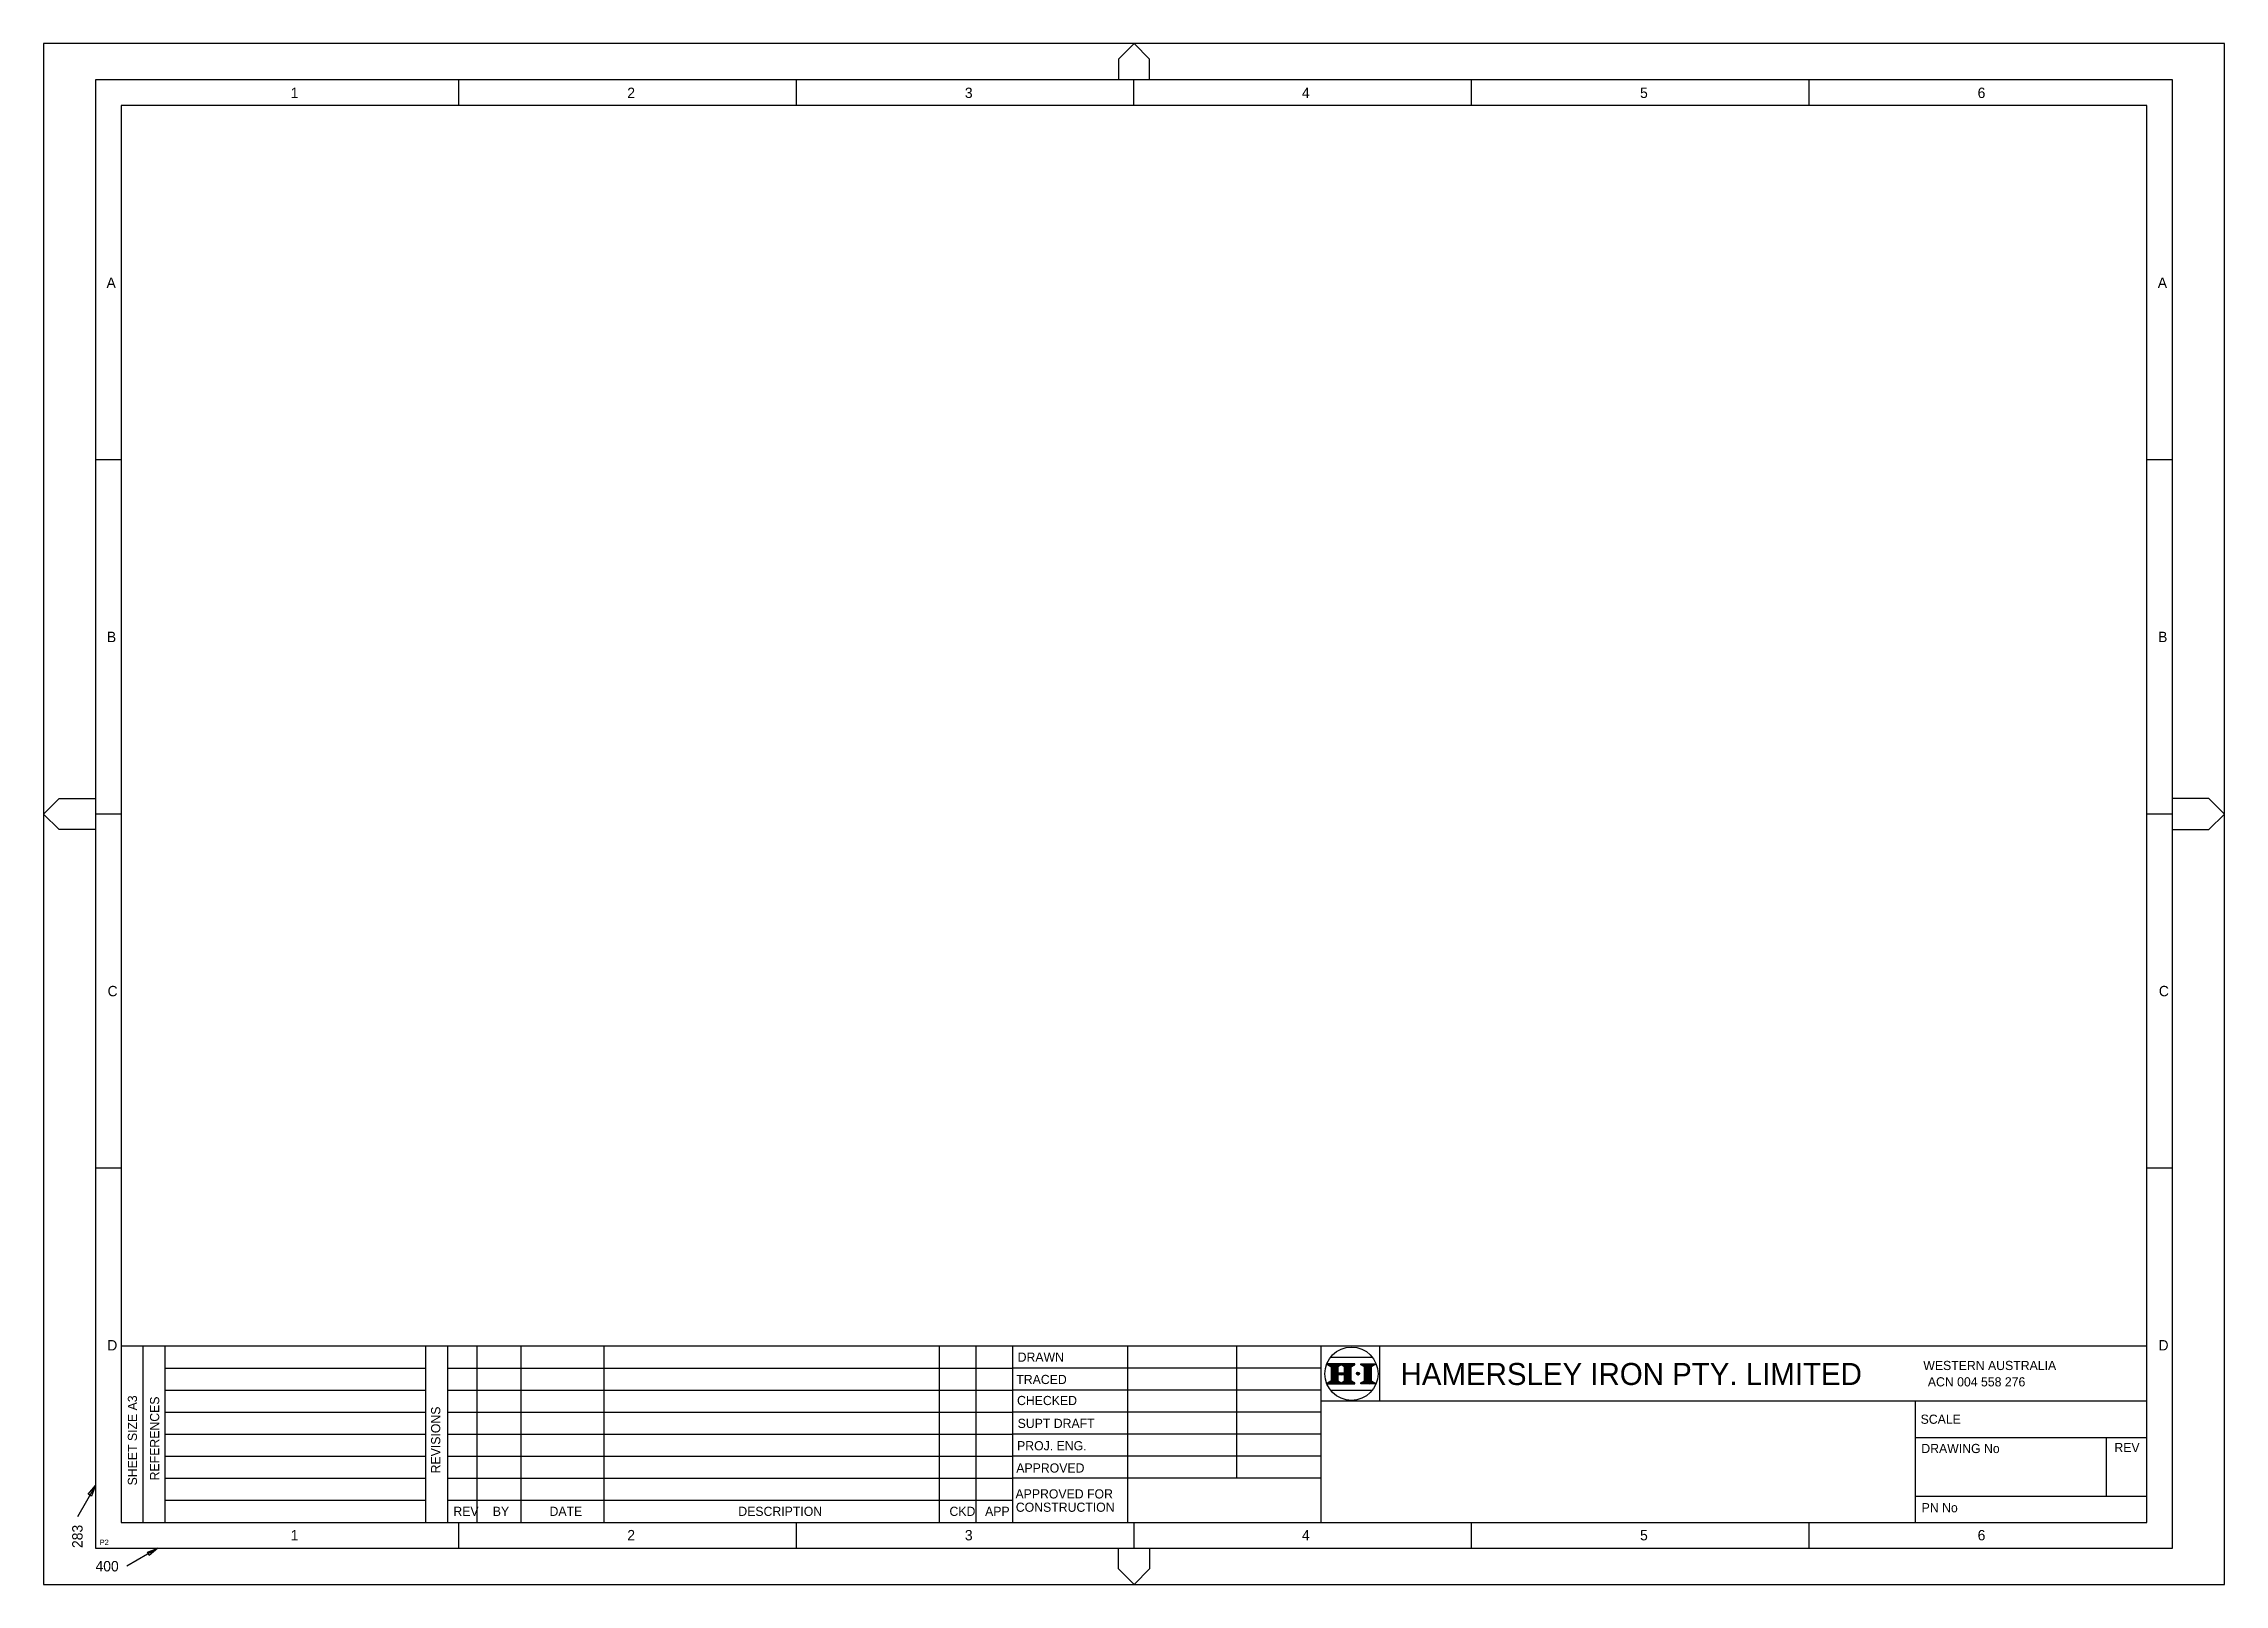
# Model space of a CAD drawing. Extents: x -10 to 410, y -7 to 290.
import ezdxf

# ---------------------------------------------------------------- set-up
doc = ezdxf.new("R2010")
doc.units = 0
doc.layers.add('G_Border', color=7, linetype='Continuous')

msp = doc.modelspace()

# ---------------------------------------------------------------- linework, layer by layer
at = {"layer": 'G_Border'}
for p, q in [((200, 289.686), (197, 286.686)), ((197, 286.686), (197, 282.686)), ((203, 286.686), (200, 289.686)), ((203, 282.686), (203, 286.686)), ((69.963, 277.739), (69.963, 282.688)), ((134.981, 277.739), (134.981, 282.688)), ((199.999, 277.739), (199.999, 282.688)), ((265.017, 277.739), (265.017, 282.688)), ((330.035, 277.739), (330.035, 282.688)), ((4.946, 209.541), (0, 209.541)), ((399.999, 209.541), (395.053, 209.541)), ((-10, 141.343), (-7, 144.343)), ((-7, 144.343), (0, 144.343)), ((407, 144.343), (400, 144.343)), ((410, 141.343), (407, 144.343)), ((-7, 138.343), (-10, 141.343)), ((4.946, 141.343), (0, 141.343)), ((399.999, 141.343), (395.053, 141.343)), ((407, 138.343), (410, 141.343)), ((0, 138.343), (-7, 138.343)), ((400, 138.343), (407, 138.343)), ((4.946, 73.145), (0, 73.145)), ((399.999, 73.145), (395.053, 73.145)), ((395.053, 38.869), (4.946, 38.869)), ((9.187, 4.947), (9.187, 38.869)), ((13.427, 4.947), (13.427, 38.869)), ((63.604, 4.947), (63.604, 38.869)), ((67.845, 4.947), (67.845, 38.869)), ((73.498, 4.947), (73.498, 38.869)), ((81.979, 4.947), (81.979, 38.869)), ((97.979, 4.947), (97.979, 38.869)), ((162.544, 4.947), (162.544, 38.869)), ((169.611, 4.947), (169.611, 38.869)), ((176.678, 4.947), (176.678, 38.869)), ((198.788, 4.947), (198.788, 38.869)), ((219.788, 13.428), (219.788, 38.869)), ((236.042, 4.947), (236.042, 38.869)), ((247.35, 28.269), (247.35, 38.869)), ((13.427, 34.629), (63.604, 34.629)), ((67.845, 34.629), (176.678, 34.629)), ((236.042, 34.629), (176.678, 34.629)), ((237.258, 35.34), (237.403, 35.485)), ((237.363, 35.246), (237.603, 35.485)), ((237.492, 35.174), (237.802, 35.485)), ((237.62, 35.102), (238.002, 35.485)), ((237.748, 35.03), (238.202, 35.485)), ((237.857, 36.741), (245.904, 36.741)), ((237.876, 34.959), (238.402, 35.485)), ((237.978, 33.661), (239.801, 35.485)), ((237.978, 33.861), (239.601, 35.485)), ((237.978, 34.061), (239.401, 35.485)), ((237.978, 34.261), (239.201, 35.485)), ((237.978, 34.461), (239.001, 35.485)), ((237.978, 34.661), (238.802, 35.485)), ((237.978, 34.861), (238.602, 35.485)), ((237.978, 34.902), (237.978, 32.19)), ((237.978, 33.461), (239.264, 34.748)), ((237.978, 33.261), (239.264, 34.548)), ((237.978, 33.062), (239.264, 34.348)), ((237.978, 32.862), (239.264, 34.148)), ((237.978, 32.662), (239.264, 33.948)), ((237.978, 32.462), (239.264, 33.748)), ((237.978, 32.262), (239.456, 33.74)), ((239.264, 34.902), (239.264, 33.74)), ((239.264, 33.74), (240.55, 33.74)), ((239.267, 33.351), (239.656, 33.74)), ((239.466, 33.351), (239.855, 33.74)), ((239.666, 33.351), (240.055, 33.74)), ((239.681, 35.164), (240.001, 35.485)), ((239.866, 33.351), (240.255, 33.74)), ((239.963, 35.247), (240.201, 35.485)), ((240.066, 33.351), (240.455, 33.74)), ((240.089, 35.173), (240.401, 35.485)), ((240.215, 35.099), (240.601, 35.485)), ((240.266, 33.351), (242.4, 35.485)), ((240.341, 35.025), (240.801, 35.485)), ((240.466, 34.951), (241.001, 35.485)), ((240.466, 33.351), (241.836, 34.721)), ((240.55, 33.835), (242.2, 35.485)), ((240.55, 34.035), (242, 35.485)), ((240.55, 34.235), (241.8, 35.485)), ((240.55, 34.435), (241.6, 35.485)), ((240.55, 34.634), (241.401, 35.485)), ((240.55, 34.834), (241.201, 35.485)), ((240.55, 33.74), (240.55, 34.902)), ((240.55, 33.235), (241.836, 34.522)), ((240.55, 33.035), (241.836, 34.322)), ((240.55, 32.835), (241.836, 34.122)), ((240.55, 32.635), (241.836, 33.922)), ((240.55, 32.435), (241.836, 33.722)), ((241.836, 34.902), (242.555, 35.29)), ((241.836, 32.19), (241.836, 34.902)), ((242.229, 35.114), (242.555, 35.44)), ((242.828, 33.541), (243.151, 33.862)), ((242.894, 33.406), (243.305, 33.816)), ((243.013, 33.324), (243.405, 33.717)), ((243.686, 35.29), (243.686, 35.485)), ((243.686, 35.485), (246.412, 35.485)), ((243.686, 35.308), (243.863, 35.485)), ((244.406, 34.902), (243.686, 35.29)), ((243.804, 35.227), (244.063, 35.485)), ((243.934, 35.157), (244.263, 35.485)), ((244.064, 35.086), (244.462, 35.485)), ((244.194, 35.016), (244.662, 35.485)), ((244.324, 34.946), (244.862, 35.485)), ((244.406, 33.63), (246.261, 35.485)), ((244.406, 33.83), (246.061, 35.485)), ((244.406, 34.03), (245.861, 35.485)), ((244.406, 34.23), (245.661, 35.485)), ((244.406, 34.429), (245.462, 35.485)), ((244.406, 34.629), (245.262, 35.485)), ((244.406, 34.829), (245.062, 35.485)), ((244.406, 32.19), (244.406, 34.902)), ((244.406, 33.43), (245.693, 34.716)), ((244.406, 33.23), (245.693, 34.516)), ((244.406, 33.03), (245.693, 34.316)), ((244.406, 32.83), (245.693, 34.117)), ((244.406, 32.63), (245.693, 33.917)), ((244.406, 32.43), (245.693, 33.717)), ((246.412, 35.29), (245.693, 34.902)), ((245.693, 34.902), (245.693, 32.19)), ((246.097, 35.12), (246.412, 35.435)), ((246.412, 35.485), (246.412, 35.29)), ((13.427, 30.389), (63.604, 30.389)), ((67.845, 30.389), (176.678, 30.389)), ((236.042, 30.389), (176.678, 30.389)), ((237.258, 31.742), (237.382, 31.866)), ((237.323, 31.607), (237.82, 32.104)), ((237.523, 31.607), (239.264, 33.348)), ((237.722, 31.607), (239.264, 33.149)), ((237.857, 30.389), (245.904, 30.389)), ((237.922, 31.607), (239.264, 32.949)), ((238.122, 31.607), (239.264, 32.749)), ((238.322, 31.607), (239.264, 32.549)), ((238.522, 31.607), (239.264, 32.349)), ((238.722, 31.607), (239.29, 32.175)), ((238.922, 31.607), (239.416, 32.101)), ((239.122, 31.607), (239.541, 32.027)), ((240.55, 33.351), (239.264, 33.351)), ((239.264, 33.351), (239.264, 32.19)), ((239.322, 31.607), (239.667, 31.953)), ((239.522, 31.607), (239.793, 31.878)), ((239.722, 31.607), (239.919, 31.804)), ((239.922, 31.607), (240.427, 32.113)), ((240.122, 31.607), (241.836, 33.322)), ((240.321, 31.607), (241.836, 33.122)), ((240.521, 31.607), (241.836, 32.922)), ((240.55, 32.235), (241.836, 33.522)), ((240.55, 32.19), (240.55, 33.351)), ((240.721, 31.607), (241.836, 32.722)), ((240.921, 31.607), (241.836, 32.522)), ((241.121, 31.607), (241.836, 32.322)), ((241.321, 31.607), (241.88, 32.166)), ((241.52, 31.607), (242.01, 32.096)), ((241.72, 31.607), (242.139, 32.026)), ((242.555, 31.801), (241.836, 32.19)), ((241.92, 31.607), (242.269, 31.956)), ((242.12, 31.607), (242.399, 31.886)), ((242.32, 31.607), (242.529, 31.816)), ((242.52, 31.607), (242.555, 31.642)), ((243.195, 33.307), (243.442, 33.554)), ((243.686, 31.801), (244.406, 32.19)), ((243.686, 31.71), (243.884, 31.908)), ((243.686, 31.607), (243.686, 31.801)), ((246.412, 31.607), (243.686, 31.607)), ((243.783, 31.607), (244.319, 32.143)), ((243.983, 31.607), (245.693, 33.317)), ((244.183, 31.607), (245.693, 33.117)), ((244.382, 31.607), (245.693, 32.917)), ((244.406, 32.23), (245.693, 33.517)), ((244.582, 31.607), (245.693, 32.717)), ((244.782, 31.607), (245.693, 32.517)), ((244.982, 31.607), (245.693, 32.317)), ((245.182, 31.607), (245.74, 32.165)), ((245.382, 31.607), (245.869, 32.095)), ((245.582, 31.607), (245.999, 32.025)), ((245.693, 32.19), (246.412, 31.801)), ((245.782, 31.607), (246.129, 31.954)), ((245.982, 31.607), (246.259, 31.884)), ((246.182, 31.607), (246.389, 31.814)), ((246.382, 31.607), (246.412, 31.637)), ((246.412, 31.801), (246.412, 31.607)), ((13.427, 26.148), (63.604, 26.148)), ((67.845, 26.148), (176.678, 26.148)), ((236.042, 26.148), (176.678, 26.148)), ((395.053, 28.269), (236.042, 28.269)), ((350.53, 4.947), (350.53, 28.269)), ((13.427, 21.908), (63.604, 21.908)), ((67.845, 21.908), (176.678, 21.908)), ((236.042, 21.908), (176.678, 21.908)), ((395.053, 21.201), (350.53, 21.201)), ((387.279, 9.894), (387.279, 21.201)), ((13.427, 17.668), (63.604, 17.668)), ((67.845, 17.668), (176.678, 17.668)), ((236.042, 17.668), (176.678, 17.668)), ((13.427, 13.428), (63.604, 13.428)), ((67.845, 13.428), (176.678, 13.428)), ((236.042, 13.428), (176.678, 13.428)), ((-0.027, 12.016), (-3.5, 6)), ((13.427, 9.187), (63.604, 9.187)), ((67.845, 9.187), (176.678, 9.187)), ((395.053, 9.894), (350.53, 9.894)), ((69.964, 0), (69.964, 4.949)), ((134.982, 0), (134.982, 4.949)), ((200, 0), (200, 4.949)), ((265.018, 0), (265.018, 4.949)), ((330.036, 0), (330.036, 4.949)), ((197, -4), (197, 0)), ((203, 0), (203, -4)), ((12.016, -0.027), (6, -3.5)), ((200, -7), (197, -4)), ((203, -4), (200, -7))]:
    msp.add_line(p, q, dxfattribs=at)
for points in [[(-10, -7), (410, -7), (410, 289.686), (-10, 289.686)], [(0, 0), (400, 0), (400, 282.686), (0, 282.686)], [(4.946, 4.947), (395.053, 4.947), (395.053, 277.739), (4.946, 277.739)], [(-1.408, 10.339), (-0.027, 12.016), (-0.789, 9.982)], [(9.982, -0.789), (12.016, -0.027), (10.339, -1.408)]]:
    msp.add_lwpolyline(points, close=True, dxfattribs=at)
for points in [[(242.555, 35.29), (242.555, 35.485), (237.258, 35.485), (237.258, 35.293), (237.278, 35.293)], [(237.278, 35.293), (237.978, 34.902)], [(239.886, 35.293), (239.264, 34.902)], [(240.55, 34.902), (239.886, 35.293)], [(237.978, 32.19), (237.258, 31.799)], [(237.258, 31.799), (237.258, 31.799), (237.258, 31.607), (242.555, 31.607), (242.555, 31.801)], [(239.264, 32.19), (239.928, 31.799)], [(239.928, 31.799), (240.55, 32.19)]]:
    msp.add_lwpolyline(points, dxfattribs=at)
msp.add_circle((241.88, 33.565), 5.126, dxfattribs=at)
msp.add_ellipse((243.134, 33.582), major_axis=(0.309, 0), ratio=0.9070295, dxfattribs=at)

# ---------------------------------------------------------------- texts
for s, height, p in [('1', 2, (37.596, 279.213)), ('2', 2, (102.416, 279.213)), ('3', 2, (167.434, 279.213)), ('4', 2, (232.342, 279.213)), ('5', 2, (297.462, 279.213)), ('6', 2, (362.48, 279.213)), ('A', 2, (2.118, 242.64)), ('A', 2, (397.171, 242.64)), ('B', 2, (2.19, 174.442)), ('B', 2, (397.243, 174.442)), ('C', 2, (2.323, 106.244)), ('C', 2, (397.376, 106.244)), ('D', 2, (2.261, 38.046)), ('D', 2, (397.314, 38.046)), ('DRAWN', 1.7668, (177.592, 35.878)), ('HAMERSLEY IRON PTY. LIMITED', 4.24028, (251.339, 31.393)), ('WESTERN AUSTRALIA', 1.7666, (352.011, 34.269)), ('TRACED', 1.7668, (177.331, 31.572)), ('ACN 004 558 276', 1.766, (352.886, 31.119)), ('CHECKED', 1.7668, (177.473, 27.523)), ('SCALE', 1.7668, (351.496, 23.922)), ('SUPT DRAFT', 1.7668, (177.592, 23.117)), ('PROJ. ENG.', 1.7668, (177.481, 18.816)), ('DRAWING No', 1.7668, (351.629, 18.286)), ('REV', 1.7668, (388.813, 18.478)), ('APPROVED', 1.7668, (177.331, 14.529)), ('APPROVED FOR', 1.76678, (177.172, 9.542)), ('CONSTRUCTION', 1.76678, (177.235, 6.977)), ('PN No', 1.7668, (351.695, 6.886)), ('REV', 1.767, (68.912, 6.183)), ('BY', 1.767, (76.507, 6.183)), ('DATE', 1.767, (87.436, 6.183)), ('DESCRIPTION', 1.767, (123.795, 6.183)), ('CKD', 1.767, (164.464, 6.183)), ('APP', 1.767, (171.321, 6.183)), ('P2', 1.0601, (0.805, 0.567)), ('1', 2, (37.597, 1.474)), ('2', 2, (102.417, 1.474)), ('3', 2, (167.435, 1.474)), ('4', 2, (232.343, 1.474)), ('5', 2, (297.463, 1.474)), ('6', 2, (362.481, 1.474)), ('400', 2, (0, -4.5))]:
    msp.add_text(s, height=height, dxfattribs=at).set_placement(p)
for s, height, p in [('SHEET SIZE A3', 1.76678, (7.987, 12.057)), ('REFERENCES', 1.7668, (12.257, 13.026)), ('REVISIONS', 1.7668, (66.391, 14.375)), ('283', 2, (-2.5, 0))]:
    msp.add_text(s, height=height, rotation=90, dxfattribs=at).set_placement(p)

doc.saveas('drawing.dxf')
